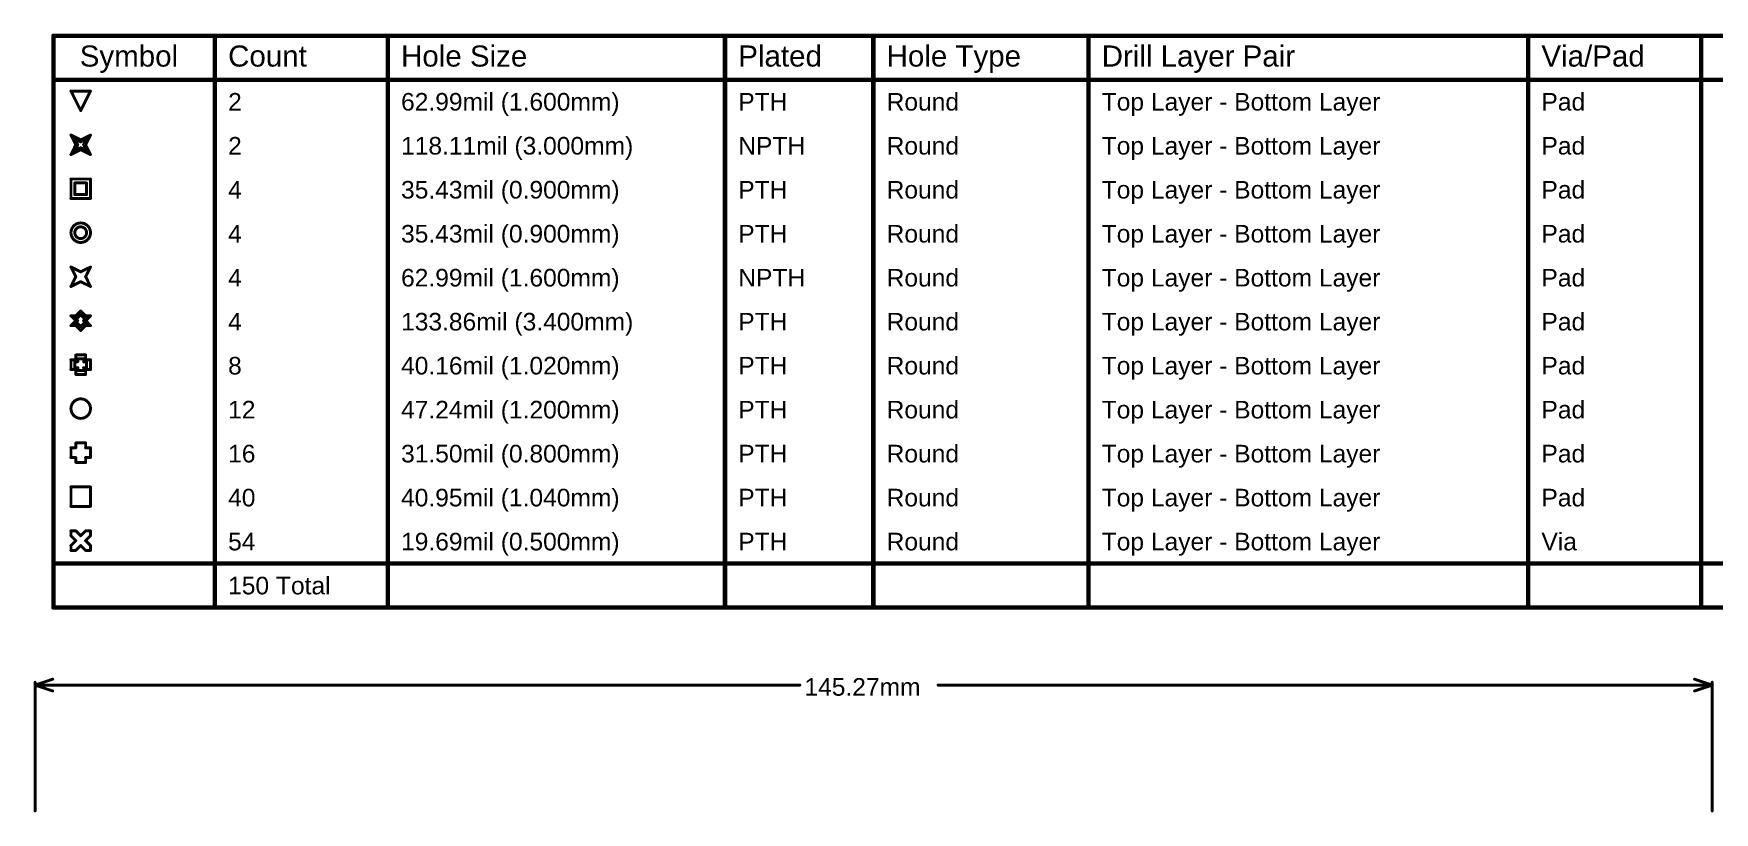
# Model space of a CAD drawing. Header units: inches. Extents: x 0 to 289, y 0 to 168.
# Drawn here: x -0.1 to 145.5, y 100.3 to 167.7 of the extents above; entities that cross this region are included whole.
import ezdxf

# ---------------------------------------------------------------- set-up
doc = ezdxf.new("R2010")
doc.units = ezdxf.units.IN
doc.layers.add('Dimension', color=6, linetype='Continuous')
doc.layers.add('Drill Drawing', color=1, linetype='Continuous')
doc.styles.add('Arial', font='', dxfattribs={"height": 0.2})
doc.styles.get('Arial').set_extended_font_data('Arial')

msp = doc.modelspace()

# ---------------------------------------------------------------- linework, layer by layer
at = {"layer": 'Dimension', "const_width": 0.254}
for points in [[(0, 111.28), (1.52, 111.79)], [(0, 100.38), (0, 111.53)], [(0, 111.28), (1.52, 110.77)], [(0, 111.28), (66.24, 111.28)], [(78.22, 111.28), (145.27, 111.28)], [(143.75, 111.79), (145.27, 111.28)], [(143.75, 110.77), (145.27, 111.28)], [(145.27, 100.38), (145.27, 111.53)]]:
    msp.add_lwpolyline(points, dxfattribs=at)
at = {"layer": 'Dimension', "const_width": 0.127}
for points in [[(-0.06, 111.53, 1), (0.06, 111.53, 1)], [(-0.06, 111.28, 1), (0.06, 111.28, 1)], [(-0.06, 111.28, 1), (0.06, 111.28, 1)], [(-0.06, 111.28, 1), (0.06, 111.28, 1)], [(1.46, 111.79, 1), (1.59, 111.79, 1)], [(1.46, 110.77, 1), (1.59, 110.77, 1)], [(66.17, 111.28, 1), (66.3, 111.28, 1)], [(78.16, 111.28, 1), (78.28, 111.28, 1)], [(143.68, 111.79, 1), (143.81, 111.79, 1)], [(143.68, 110.77, 1), (143.81, 110.77, 1)], [(145.21, 111.53, 1), (145.33, 111.53, 1)], [(145.21, 111.28, 1), (145.33, 111.28, 1)], [(145.21, 111.28, 1), (145.33, 111.28, 1)], [(145.21, 111.28, 1), (145.33, 111.28, 1)], [(-0.06, 100.38, 1), (0.06, 100.38, 1)], [(145.21, 100.38, 1), (145.33, 100.38, 1)]]:
    msp.add_lwpolyline(points, format="xyb", close=True, dxfattribs=at)
at = {"layer": 'Drill Drawing'}
for points, const_width in [([(1.59, 167.53), (288.88, 167.53)], 0.381), ([(1.59, 118), (1.59, 167.53)], 0.381), ([(15.58, 118), (15.58, 167.53)], 0.381), ([(30.56, 118), (30.56, 167.53)], 0.381), ([(59.76, 118), (59.76, 167.53)], 0.381), ([(72.61, 118), (72.61, 167.53)], 0.381), ([(91.25, 118), (91.25, 167.53)], 0.381), ([(129.34, 118), (129.34, 167.53)], 0.381), ([(144.32, 118), (144.32, 167.53)], 0.381), ([(1.59, 163.72), (288.88, 163.72)], 0.381), ([(3.11, 162.74), (4.8, 162.74)], 0.254), ([(3.11, 162.74), (3.95, 161.05)], 0.254), ([(3.95, 161.05), (4.8, 162.74)], 0.254), ([(3.11, 158.93), (3.95, 158.51)], 0.254), ([(3.11, 158.93), (3.53, 158.09)], 0.254), ([(3.44, 158.59), (3.95, 158.34)], 0.254), ([(3.44, 158.59), (3.7, 158.09)], 0.254), ([(3.95, 158.51), (4.8, 158.93)], 0.254), ([(3.95, 158.34), (4.46, 158.59)], 0.254), ([(4.21, 158.09), (4.46, 158.59)], 0.254), ([(4.38, 158.09), (4.8, 158.93)], 0.254), ([(3.11, 157.24), (3.53, 158.09)], 0.254), ([(3.11, 157.24), (3.95, 157.66)], 0.254), ([(3.44, 157.58), (3.7, 158.09)], 0.254), ([(3.44, 157.58), (3.95, 157.83)], 0.254), ([(3.95, 157.83), (4.46, 157.58)], 0.254), ([(3.95, 157.66), (4.8, 157.24)], 0.254), ([(4.21, 158.09), (4.46, 157.58)], 0.254), ([(4.38, 158.09), (4.8, 157.24)], 0.254), ([(3.11, 155.12), (4.8, 155.12)], 0.254), ([(3.11, 153.43), (3.11, 155.12)], 0.254), ([(3.44, 154.78), (4.46, 154.78)], 0.254), ([(3.44, 153.77), (3.44, 154.78)], 0.254), ([(4.46, 153.77), (4.46, 154.78)], 0.254), ([(4.8, 153.43), (4.8, 155.12)], 0.254), ([(3.11, 153.43), (4.8, 153.43)], 0.254), ([(3.44, 153.77), (4.46, 153.77)], 0.254), ([(3.11, 147.5), (3.95, 147.08)], 0.254), ([(3.11, 147.5), (3.53, 146.66)], 0.254), ([(3.95, 147.08), (4.8, 147.5)], 0.254), ([(4.38, 146.66), (4.8, 147.5)], 0.254), ([(3.11, 145.81), (3.53, 146.66)], 0.254), ([(3.11, 145.81), (3.95, 146.23)], 0.254), ([(3.95, 146.23), (4.8, 145.81)], 0.254), ([(4.38, 146.66), (4.8, 145.81)], 0.254), ([(3.11, 143.27), (3.53, 142.85)], 0.254), ([(3.11, 143.27), (3.53, 143.27)], 0.254), ([(3.11, 142.42), (3.53, 142.85)], 0.254), ([(3.44, 143.1), (3.7, 142.85)], 0.254), ([(3.44, 143.1), (3.7, 143.1)], 0.254), ([(3.44, 142.59), (3.7, 142.85)], 0.254), ([(3.44, 142.59), (3.7, 142.59)], 0.254), ([(3.53, 143.27), (3.95, 143.69)], 0.254), ([(3.7, 143.1), (3.95, 143.35)], 0.254), ([(3.7, 142.59), (3.95, 142.34)], 0.254), ([(3.95, 143.69), (4.38, 143.27)], 0.254), ([(3.95, 143.35), (4.21, 143.1)], 0.254), ([(3.95, 142.34), (4.21, 142.59)], 0.254), ([(4.21, 143.1), (4.46, 143.1)], 0.254), ([(4.21, 142.85), (4.46, 143.1)], 0.254), ([(4.21, 142.85), (4.46, 142.59)], 0.254), ([(4.21, 142.59), (4.46, 142.59)], 0.254), ([(4.38, 143.27), (4.8, 143.27)], 0.254), ([(4.38, 142.85), (4.8, 143.27)], 0.254), ([(4.38, 142.85), (4.8, 142.42)], 0.254), ([(3.11, 142.42), (3.53, 142.42)], 0.254), ([(3.53, 142.42), (3.95, 142)], 0.254), ([(3.95, 142), (4.38, 142.42)], 0.254), ([(4.38, 142.42), (4.8, 142.42)], 0.254), ([(3.53, 139.46), (3.53, 139.88)], 0.254), ([(3.53, 139.88), (4.38, 139.88)], 0.254), ([(4.38, 139.46), (4.38, 139.88)], 0.254), ([(3.11, 138.61), (3.11, 139.46)], 0.254), ([(3.11, 139.46), (3.53, 139.46)], 0.254), ([(3.11, 138.61), (3.53, 138.61)], 0.254), ([(3.44, 138.78), (3.44, 139.29)], 0.254), ([(3.44, 139.29), (3.7, 139.29)], 0.254), ([(3.44, 138.78), (3.7, 138.78)], 0.254), ([(3.53, 138.19), (3.53, 138.61)], 0.254), ([(3.53, 138.19), (4.38, 138.19)], 0.254), ([(3.7, 139.29), (3.7, 139.54)], 0.254), ([(3.7, 139.54), (4.21, 139.54)], 0.254), ([(3.7, 138.53), (3.7, 138.78)], 0.254), ([(3.7, 138.53), (4.21, 138.53)], 0.254), ([(4.21, 139.29), (4.21, 139.54)], 0.254), ([(4.21, 139.29), (4.46, 139.29)], 0.254), ([(4.21, 138.78), (4.46, 138.78)], 0.254), ([(4.21, 138.53), (4.21, 138.78)], 0.254), ([(4.38, 139.46), (4.8, 139.46)], 0.254), ([(4.38, 138.61), (4.8, 138.61)], 0.254), ([(4.38, 138.19), (4.38, 138.61)], 0.254), ([(4.46, 138.78), (4.46, 139.29)], 0.254), ([(4.8, 138.61), (4.8, 139.46)], 0.254), ([(3.11, 130.99), (3.11, 131.84)], 0.254), ([(3.11, 131.84), (3.53, 131.84)], 0.254), ([(3.11, 130.99), (3.53, 130.99)], 0.254), ([(3.53, 131.84), (3.53, 132.26)], 0.254), ([(3.53, 132.26), (4.38, 132.26)], 0.254), ([(3.53, 130.57), (3.53, 130.99)], 0.254), ([(4.38, 131.84), (4.38, 132.26)], 0.254), ([(4.38, 131.84), (4.8, 131.84)], 0.254), ([(4.38, 130.99), (4.8, 130.99)], 0.254), ([(4.38, 130.57), (4.38, 130.99)], 0.254), ([(4.8, 130.99), (4.8, 131.84)], 0.254), ([(3.53, 130.57), (4.38, 130.57)], 0.254), ([(3.11, 128.45), (4.8, 128.45)], 0.254), ([(3.11, 126.76), (3.11, 128.45)], 0.254), ([(4.8, 126.76), (4.8, 128.45)], 0.254), ([(3.11, 126.76), (4.8, 126.76)], 0.254), ([(3.11, 124.22), (3.11, 124.64)], 0.254), ([(3.11, 124.64), (3.53, 124.64)], 0.254), ([(3.11, 124.22), (3.53, 123.8)], 0.254), ([(3.11, 123.37), (3.53, 123.8)], 0.254), ([(3.53, 124.64), (3.95, 124.22)], 0.254), ([(3.95, 124.22), (4.38, 124.64)], 0.254), ([(4.38, 124.64), (4.8, 124.64)], 0.254), ([(4.38, 123.8), (4.8, 124.22)], 0.254), ([(4.38, 123.8), (4.8, 123.37)], 0.254), ([(4.8, 124.22), (4.8, 124.64)], 0.254), ([(3.11, 122.95), (3.11, 123.37)], 0.254), ([(3.11, 122.95), (3.53, 122.95)], 0.254), ([(3.53, 122.95), (3.95, 123.37)], 0.254), ([(3.95, 123.37), (4.38, 122.95)], 0.254), ([(4.38, 122.95), (4.8, 122.95)], 0.254), ([(4.8, 122.95), (4.8, 123.37)], 0.254), ([(1.59, 121.81), (288.88, 121.81)], 0.381), ([(1.59, 118), (288.88, 118)], 0.381)]:
    msp.add_lwpolyline(points, dxfattribs=dict(at, const_width=const_width))
for points, const_width in [([(1.49, 167.53, 1), (1.68, 167.53, 1)], 0.191), ([(1.49, 167.53, 1), (1.68, 167.53, 1)], 0.191), ([(15.48, 167.53, 1), (15.67, 167.53, 1)], 0.191), ([(30.47, 167.53, 1), (30.66, 167.53, 1)], 0.191), ([(59.67, 167.53, 1), (59.86, 167.53, 1)], 0.191), ([(72.52, 167.53, 1), (72.71, 167.53, 1)], 0.191), ([(91.16, 167.53, 1), (91.35, 167.53, 1)], 0.191), ([(129.24, 167.53, 1), (129.43, 167.53, 1)], 0.191), ([(144.23, 167.53, 1), (144.42, 167.53, 1)], 0.191), ([(1.49, 163.72, 1), (1.68, 163.72, 1)], 0.191), ([(3.04, 162.74, 1), (3.17, 162.74, 1)], 0.127), ([(3.04, 162.74, 1), (3.17, 162.74, 1)], 0.127), ([(4.74, 162.74, 1), (4.86, 162.74, 1)], 0.127), ([(4.74, 162.74, 1), (4.86, 162.74, 1)], 0.127), ([(3.89, 161.05, 1), (4.02, 161.05, 1)], 0.127), ([(3.89, 161.05, 1), (4.02, 161.05, 1)], 0.127), ([(3.04, 158.93, 1), (3.17, 158.93, 1)], 0.127), ([(3.04, 158.93, 1), (3.17, 158.93, 1)], 0.127), ([(3.38, 158.59, 1), (3.51, 158.59, 1)], 0.127), ([(3.38, 158.59, 1), (3.51, 158.59, 1)], 0.127), ([(4.4, 158.59, 1), (4.52, 158.59, 1)], 0.127), ([(4.4, 158.59, 1), (4.52, 158.59, 1)], 0.127), ([(4.74, 158.93, 1), (4.86, 158.93, 1)], 0.127), ([(4.74, 158.93, 1), (4.86, 158.93, 1)], 0.127), ([(3.04, 157.24, 1), (3.17, 157.24, 1)], 0.127), ([(3.04, 157.24, 1), (3.17, 157.24, 1)], 0.127), ([(3.38, 157.58, 1), (3.51, 157.58, 1)], 0.127), ([(3.38, 157.58, 1), (3.51, 157.58, 1)], 0.127), ([(3.47, 158.09, 1), (3.59, 158.09, 1)], 0.127), ([(3.47, 158.09, 1), (3.59, 158.09, 1)], 0.127), ([(3.64, 158.09, 1), (3.76, 158.09, 1)], 0.127), ([(3.64, 158.09, 1), (3.76, 158.09, 1)], 0.127), ([(3.89, 158.51, 1), (4.02, 158.51, 1)], 0.127), ([(3.89, 158.51, 1), (4.02, 158.51, 1)], 0.127), ([(3.89, 158.34, 1), (4.02, 158.34, 1)], 0.127), ([(3.89, 158.34, 1), (4.02, 158.34, 1)], 0.127), ([(3.89, 157.83, 1), (4.02, 157.83, 1)], 0.127), ([(3.89, 157.83, 1), (4.02, 157.83, 1)], 0.127), ([(3.89, 157.66, 1), (4.02, 157.66, 1)], 0.127), ([(3.89, 157.66, 1), (4.02, 157.66, 1)], 0.127), ([(4.14, 158.09, 1), (4.27, 158.09, 1)], 0.127), ([(4.14, 158.09, 1), (4.27, 158.09, 1)], 0.127), ([(4.31, 158.09, 1), (4.44, 158.09, 1)], 0.127), ([(4.31, 158.09, 1), (4.44, 158.09, 1)], 0.127), ([(4.4, 157.58, 1), (4.52, 157.58, 1)], 0.127), ([(4.4, 157.58, 1), (4.52, 157.58, 1)], 0.127), ([(4.74, 157.24, 1), (4.86, 157.24, 1)], 0.127), ([(4.74, 157.24, 1), (4.86, 157.24, 1)], 0.127), ([(3.04, 155.12, 1), (3.17, 155.12, 1)], 0.127), ([(3.04, 155.12, 1), (3.17, 155.12, 1)], 0.127), ([(3.38, 154.78, 1), (3.51, 154.78, 1)], 0.127), ([(3.38, 154.78, 1), (3.51, 154.78, 1)], 0.127), ([(4.4, 154.78, 1), (4.52, 154.78, 1)], 0.127), ([(4.4, 154.78, 1), (4.52, 154.78, 1)], 0.127), ([(4.74, 155.12, 1), (4.86, 155.12, 1)], 0.127), ([(4.74, 155.12, 1), (4.86, 155.12, 1)], 0.127), ([(3.04, 153.43, 1), (3.17, 153.43, 1)], 0.127), ([(3.04, 153.43, 1), (3.17, 153.43, 1)], 0.127), ([(3.38, 153.77, 1), (3.51, 153.77, 1)], 0.127), ([(3.38, 153.77, 1), (3.51, 153.77, 1)], 0.127), ([(4.4, 153.77, 1), (4.52, 153.77, 1)], 0.127), ([(4.4, 153.77, 1), (4.52, 153.77, 1)], 0.127), ([(4.74, 153.43, 1), (4.86, 153.43, 1)], 0.127), ([(4.74, 153.43, 1), (4.86, 153.43, 1)], 0.127), ([(4.8, 150.47, 1), (3.11, 150.47, 1)], 0.254), ([(3.04, 150.47, 1), (3.17, 150.47, 1)], 0.127), ([(4.46, 150.47, 1), (3.44, 150.47, 1)], 0.254), ([(3.38, 150.47, 1), (3.51, 150.47, 1)], 0.127), ([(4.4, 150.47, 1), (4.52, 150.47, 1)], 0.127), ([(4.74, 150.47, 1), (4.86, 150.47, 1)], 0.127), ([(3.04, 147.5, 1), (3.17, 147.5, 1)], 0.127), ([(3.04, 147.5, 1), (3.17, 147.5, 1)], 0.127), ([(3.89, 147.08, 1), (4.02, 147.08, 1)], 0.127), ([(3.89, 147.08, 1), (4.02, 147.08, 1)], 0.127), ([(4.74, 147.5, 1), (4.86, 147.5, 1)], 0.127), ([(4.74, 147.5, 1), (4.86, 147.5, 1)], 0.127), ([(3.04, 145.81, 1), (3.17, 145.81, 1)], 0.127), ([(3.04, 145.81, 1), (3.17, 145.81, 1)], 0.127), ([(3.47, 146.66, 1), (3.59, 146.66, 1)], 0.127), ([(3.47, 146.66, 1), (3.59, 146.66, 1)], 0.127), ([(3.89, 146.23, 1), (4.02, 146.23, 1)], 0.127), ([(3.89, 146.23, 1), (4.02, 146.23, 1)], 0.127), ([(4.31, 146.66, 1), (4.44, 146.66, 1)], 0.127), ([(4.31, 146.66, 1), (4.44, 146.66, 1)], 0.127), ([(4.74, 145.81, 1), (4.86, 145.81, 1)], 0.127), ([(4.74, 145.81, 1), (4.86, 145.81, 1)], 0.127), ([(3.04, 143.27, 1), (3.17, 143.27, 1)], 0.127), ([(3.04, 143.27, 1), (3.17, 143.27, 1)], 0.127), ([(3.38, 143.1, 1), (3.51, 143.1, 1)], 0.127), ([(3.38, 143.1, 1), (3.51, 143.1, 1)], 0.127), ([(3.38, 142.59, 1), (3.51, 142.59, 1)], 0.127), ([(3.38, 142.59, 1), (3.51, 142.59, 1)], 0.127), ([(3.47, 143.27, 1), (3.59, 143.27, 1)], 0.127), ([(3.47, 143.27, 1), (3.59, 143.27, 1)], 0.127), ([(3.47, 142.85, 1), (3.59, 142.85, 1)], 0.127), ([(3.47, 142.85, 1), (3.59, 142.85, 1)], 0.127), ([(3.64, 143.1, 1), (3.76, 143.1, 1)], 0.127), ([(3.64, 143.1, 1), (3.76, 143.1, 1)], 0.127), ([(3.64, 142.85, 1), (3.76, 142.85, 1)], 0.127), ([(3.64, 142.85, 1), (3.76, 142.85, 1)], 0.127), ([(3.64, 142.59, 1), (3.76, 142.59, 1)], 0.127), ([(3.64, 142.59, 1), (3.76, 142.59, 1)], 0.127), ([(3.89, 143.69, 1), (4.02, 143.69, 1)], 0.127), ([(3.89, 143.69, 1), (4.02, 143.69, 1)], 0.127), ([(3.89, 143.35, 1), (4.02, 143.35, 1)], 0.127), ([(3.89, 143.35, 1), (4.02, 143.35, 1)], 0.127), ([(4.14, 143.1, 1), (4.27, 143.1, 1)], 0.127), ([(4.14, 143.1, 1), (4.27, 143.1, 1)], 0.127), ([(4.14, 142.85, 1), (4.27, 142.85, 1)], 0.127), ([(4.14, 142.85, 1), (4.27, 142.85, 1)], 0.127), ([(4.14, 142.59, 1), (4.27, 142.59, 1)], 0.127), ([(4.14, 142.59, 1), (4.27, 142.59, 1)], 0.127), ([(4.31, 143.27, 1), (4.44, 143.27, 1)], 0.127), ([(4.31, 143.27, 1), (4.44, 143.27, 1)], 0.127), ([(4.31, 142.85, 1), (4.44, 142.85, 1)], 0.127), ([(4.31, 142.85, 1), (4.44, 142.85, 1)], 0.127), ([(4.4, 143.1, 1), (4.52, 143.1, 1)], 0.127), ([(4.4, 143.1, 1), (4.52, 143.1, 1)], 0.127), ([(4.4, 142.59, 1), (4.52, 142.59, 1)], 0.127), ([(4.4, 142.59, 1), (4.52, 142.59, 1)], 0.127), ([(4.74, 143.27, 1), (4.86, 143.27, 1)], 0.127), ([(4.74, 143.27, 1), (4.86, 143.27, 1)], 0.127), ([(3.04, 142.42, 1), (3.17, 142.42, 1)], 0.127), ([(3.04, 142.42, 1), (3.17, 142.42, 1)], 0.127), ([(3.47, 142.42, 1), (3.59, 142.42, 1)], 0.127), ([(3.47, 142.42, 1), (3.59, 142.42, 1)], 0.127), ([(3.89, 142.34, 1), (4.02, 142.34, 1)], 0.127), ([(3.89, 142.34, 1), (4.02, 142.34, 1)], 0.127), ([(3.89, 142, 1), (4.02, 142, 1)], 0.127), ([(3.89, 142, 1), (4.02, 142, 1)], 0.127), ([(4.31, 142.42, 1), (4.44, 142.42, 1)], 0.127), ([(4.31, 142.42, 1), (4.44, 142.42, 1)], 0.127), ([(4.74, 142.42, 1), (4.86, 142.42, 1)], 0.127), ([(4.74, 142.42, 1), (4.86, 142.42, 1)], 0.127), ([(3.47, 139.88, 1), (3.59, 139.88, 1)], 0.127), ([(3.47, 139.88, 1), (3.59, 139.88, 1)], 0.127), ([(4.31, 139.88, 1), (4.44, 139.88, 1)], 0.127), ([(4.31, 139.88, 1), (4.44, 139.88, 1)], 0.127), ([(3.04, 139.46, 1), (3.17, 139.46, 1)], 0.127), ([(3.04, 139.46, 1), (3.17, 139.46, 1)], 0.127), ([(3.04, 138.61, 1), (3.17, 138.61, 1)], 0.127), ([(3.04, 138.61, 1), (3.17, 138.61, 1)], 0.127), ([(3.38, 139.29, 1), (3.51, 139.29, 1)], 0.127), ([(3.38, 139.29, 1), (3.51, 139.29, 1)], 0.127), ([(3.38, 138.78, 1), (3.51, 138.78, 1)], 0.127), ([(3.38, 138.78, 1), (3.51, 138.78, 1)], 0.127), ([(3.47, 139.46, 1), (3.59, 139.46, 1)], 0.127), ([(3.47, 139.46, 1), (3.59, 139.46, 1)], 0.127), ([(3.47, 138.61, 1), (3.59, 138.61, 1)], 0.127), ([(3.47, 138.61, 1), (3.59, 138.61, 1)], 0.127), ([(3.47, 138.19, 1), (3.59, 138.19, 1)], 0.127), ([(3.47, 138.19, 1), (3.59, 138.19, 1)], 0.127), ([(3.64, 139.54, 1), (3.76, 139.54, 1)], 0.127), ([(3.64, 139.54, 1), (3.76, 139.54, 1)], 0.127), ([(3.64, 139.29, 1), (3.76, 139.29, 1)], 0.127), ([(3.64, 139.29, 1), (3.76, 139.29, 1)], 0.127), ([(3.64, 138.78, 1), (3.76, 138.78, 1)], 0.127), ([(3.64, 138.78, 1), (3.76, 138.78, 1)], 0.127), ([(3.64, 138.53, 1), (3.76, 138.53, 1)], 0.127), ([(3.64, 138.53, 1), (3.76, 138.53, 1)], 0.127), ([(4.14, 139.54, 1), (4.27, 139.54, 1)], 0.127), ([(4.14, 139.54, 1), (4.27, 139.54, 1)], 0.127), ([(4.14, 139.29, 1), (4.27, 139.29, 1)], 0.127), ([(4.14, 139.29, 1), (4.27, 139.29, 1)], 0.127), ([(4.14, 138.78, 1), (4.27, 138.78, 1)], 0.127), ([(4.14, 138.78, 1), (4.27, 138.78, 1)], 0.127), ([(4.14, 138.53, 1), (4.27, 138.53, 1)], 0.127), ([(4.14, 138.53, 1), (4.27, 138.53, 1)], 0.127), ([(4.31, 139.46, 1), (4.44, 139.46, 1)], 0.127), ([(4.31, 139.46, 1), (4.44, 139.46, 1)], 0.127), ([(4.31, 138.61, 1), (4.44, 138.61, 1)], 0.127), ([(4.31, 138.61, 1), (4.44, 138.61, 1)], 0.127), ([(4.31, 138.19, 1), (4.44, 138.19, 1)], 0.127), ([(4.31, 138.19, 1), (4.44, 138.19, 1)], 0.127), ([(4.4, 139.29, 1), (4.52, 139.29, 1)], 0.127), ([(4.4, 139.29, 1), (4.52, 139.29, 1)], 0.127), ([(4.4, 138.78, 1), (4.52, 138.78, 1)], 0.127), ([(4.4, 138.78, 1), (4.52, 138.78, 1)], 0.127), ([(4.74, 139.46, 1), (4.86, 139.46, 1)], 0.127), ([(4.74, 139.46, 1), (4.86, 139.46, 1)], 0.127), ([(4.74, 138.61, 1), (4.86, 138.61, 1)], 0.127), ([(4.74, 138.61, 1), (4.86, 138.61, 1)], 0.127), ([(4.8, 135.23, 1), (3.11, 135.23, 1)], 0.254), ([(3.04, 135.23, 1), (3.17, 135.23, 1)], 0.127), ([(4.74, 135.23, 1), (4.86, 135.23, 1)], 0.127), ([(3.04, 131.84, 1), (3.17, 131.84, 1)], 0.127), ([(3.04, 131.84, 1), (3.17, 131.84, 1)], 0.127), ([(3.04, 130.99, 1), (3.17, 130.99, 1)], 0.127), ([(3.04, 130.99, 1), (3.17, 130.99, 1)], 0.127), ([(3.47, 132.26, 1), (3.59, 132.26, 1)], 0.127), ([(3.47, 132.26, 1), (3.59, 132.26, 1)], 0.127), ([(3.47, 131.84, 1), (3.59, 131.84, 1)], 0.127), ([(3.47, 131.84, 1), (3.59, 131.84, 1)], 0.127), ([(3.47, 130.99, 1), (3.59, 130.99, 1)], 0.127), ([(3.47, 130.99, 1), (3.59, 130.99, 1)], 0.127), ([(4.31, 132.26, 1), (4.44, 132.26, 1)], 0.127), ([(4.31, 132.26, 1), (4.44, 132.26, 1)], 0.127), ([(4.31, 131.84, 1), (4.44, 131.84, 1)], 0.127), ([(4.31, 131.84, 1), (4.44, 131.84, 1)], 0.127), ([(4.31, 130.99, 1), (4.44, 130.99, 1)], 0.127), ([(4.31, 130.99, 1), (4.44, 130.99, 1)], 0.127), ([(4.74, 131.84, 1), (4.86, 131.84, 1)], 0.127), ([(4.74, 131.84, 1), (4.86, 131.84, 1)], 0.127), ([(4.74, 130.99, 1), (4.86, 130.99, 1)], 0.127), ([(4.74, 130.99, 1), (4.86, 130.99, 1)], 0.127), ([(3.47, 130.57, 1), (3.59, 130.57, 1)], 0.127), ([(3.47, 130.57, 1), (3.59, 130.57, 1)], 0.127), ([(4.31, 130.57, 1), (4.44, 130.57, 1)], 0.127), ([(4.31, 130.57, 1), (4.44, 130.57, 1)], 0.127), ([(3.04, 128.45, 1), (3.17, 128.45, 1)], 0.127), ([(3.04, 128.45, 1), (3.17, 128.45, 1)], 0.127), ([(4.74, 128.45, 1), (4.86, 128.45, 1)], 0.127), ([(4.74, 128.45, 1), (4.86, 128.45, 1)], 0.127), ([(3.04, 126.76, 1), (3.17, 126.76, 1)], 0.127), ([(3.04, 126.76, 1), (3.17, 126.76, 1)], 0.127), ([(4.74, 126.76, 1), (4.86, 126.76, 1)], 0.127), ([(4.74, 126.76, 1), (4.86, 126.76, 1)], 0.127), ([(3.04, 124.64, 1), (3.17, 124.64, 1)], 0.127), ([(3.04, 124.64, 1), (3.17, 124.64, 1)], 0.127), ([(3.04, 124.22, 1), (3.17, 124.22, 1)], 0.127), ([(3.04, 124.22, 1), (3.17, 124.22, 1)], 0.127), ([(3.47, 124.64, 1), (3.59, 124.64, 1)], 0.127), ([(3.47, 124.64, 1), (3.59, 124.64, 1)], 0.127), ([(3.47, 123.8, 1), (3.59, 123.8, 1)], 0.127), ([(3.47, 123.8, 1), (3.59, 123.8, 1)], 0.127), ([(3.89, 124.22, 1), (4.02, 124.22, 1)], 0.127), ([(3.89, 124.22, 1), (4.02, 124.22, 1)], 0.127), ([(4.31, 124.64, 1), (4.44, 124.64, 1)], 0.127), ([(4.31, 124.64, 1), (4.44, 124.64, 1)], 0.127), ([(4.31, 123.8, 1), (4.44, 123.8, 1)], 0.127), ([(4.31, 123.8, 1), (4.44, 123.8, 1)], 0.127), ([(4.74, 124.64, 1), (4.86, 124.64, 1)], 0.127), ([(4.74, 124.64, 1), (4.86, 124.64, 1)], 0.127), ([(4.74, 124.22, 1), (4.86, 124.22, 1)], 0.127), ([(4.74, 124.22, 1), (4.86, 124.22, 1)], 0.127), ([(3.04, 123.37, 1), (3.17, 123.37, 1)], 0.127), ([(3.04, 123.37, 1), (3.17, 123.37, 1)], 0.127), ([(3.04, 122.95, 1), (3.17, 122.95, 1)], 0.127), ([(3.04, 122.95, 1), (3.17, 122.95, 1)], 0.127), ([(3.47, 122.95, 1), (3.59, 122.95, 1)], 0.127), ([(3.47, 122.95, 1), (3.59, 122.95, 1)], 0.127), ([(3.89, 123.37, 1), (4.02, 123.37, 1)], 0.127), ([(3.89, 123.37, 1), (4.02, 123.37, 1)], 0.127), ([(4.31, 122.95, 1), (4.44, 122.95, 1)], 0.127), ([(4.31, 122.95, 1), (4.44, 122.95, 1)], 0.127), ([(4.74, 123.37, 1), (4.86, 123.37, 1)], 0.127), ([(4.74, 123.37, 1), (4.86, 123.37, 1)], 0.127), ([(4.74, 122.95, 1), (4.86, 122.95, 1)], 0.127), ([(4.74, 122.95, 1), (4.86, 122.95, 1)], 0.127), ([(1.49, 121.81, 1), (1.68, 121.81, 1)], 0.191), ([(1.49, 118, 1), (1.68, 118, 1)], 0.191), ([(1.49, 118, 1), (1.68, 118, 1)], 0.191), ([(15.48, 118, 1), (15.67, 118, 1)], 0.191), ([(30.47, 118, 1), (30.66, 118, 1)], 0.191), ([(59.67, 118, 1), (59.86, 118, 1)], 0.191), ([(72.52, 118, 1), (72.71, 118, 1)], 0.191), ([(91.16, 118, 1), (91.35, 118, 1)], 0.191), ([(129.24, 118, 1), (129.43, 118, 1)], 0.191), ([(144.23, 118, 1), (144.42, 118, 1)], 0.191)]:
    msp.add_lwpolyline(points, format="xyb", close=True, dxfattribs=dict(at, const_width=const_width))

# ---------------------------------------------------------------- texts
at = {"layer": 'Dimension', "style": 'Arial'}
msp.add_text('145.27mm', height=1.524, dxfattribs=at).set_placement((66.64, 110.36))
at = {"layer": 'Drill Drawing', "style": 'Arial'}
for s, height, p in [('Symbol', 1.829, (3.87, 164.86)), ('Count', 1.829, (16.72, 164.86)), ('Hole Size', 1.829, (31.7, 164.86)), ('Plated', 1.829, (60.91, 164.86)), ('Hole Type', 1.829, (73.76, 164.86)), ('Drill Layer Pair', 1.8288, (92.39, 164.86)), ('Via/Pad', 1.829, (130.48, 164.86)), ('2', 1.52, (16.72, 161.05)), ('62.99mil (1.600mm)', 1.524, (31.7, 161.05)), ('PTH', 1.524, (60.91, 161.05)), ('Round', 1.524, (73.76, 161.05)), ('Top Layer - Bottom Layer', 1.524, (92.39, 161.05)), ('Pad', 1.524, (130.48, 161.05)), ('2', 1.52, (16.72, 157.24)), ('118.11mil (3.000mm)', 1.524, (31.7, 157.24)), ('NPTH', 1.524, (60.91, 157.24)), ('Round', 1.524, (73.76, 157.24)), ('Top Layer - Bottom Layer', 1.524, (92.39, 157.24)), ('Pad', 1.524, (130.48, 157.24)), ('4', 1.52, (16.72, 153.43)), ('35.43mil (0.900mm)', 1.524, (31.7, 153.43)), ('PTH', 1.524, (60.91, 153.43)), ('Round', 1.524, (73.76, 153.43)), ('Top Layer - Bottom Layer', 1.524, (92.39, 153.43)), ('Pad', 1.524, (130.48, 153.43)), ('4', 1.52, (16.72, 149.62)), ('35.43mil (0.900mm)', 1.524, (31.7, 149.62)), ('PTH', 1.524, (60.91, 149.62)), ('Round', 1.524, (73.76, 149.62)), ('Top Layer - Bottom Layer', 1.524, (92.39, 149.62)), ('Pad', 1.524, (130.48, 149.62)), ('4', 1.52, (16.72, 145.81)), ('62.99mil (1.600mm)', 1.524, (31.7, 145.81)), ('NPTH', 1.524, (60.91, 145.81)), ('Round', 1.524, (73.76, 145.81)), ('Top Layer - Bottom Layer', 1.524, (92.39, 145.81)), ('Pad', 1.524, (130.48, 145.81)), ('4', 1.52, (16.72, 142)), ('133.86mil (3.400mm)', 1.524, (31.7, 142)), ('PTH', 1.524, (60.91, 142)), ('Round', 1.524, (73.76, 142)), ('Top Layer - Bottom Layer', 1.524, (92.39, 142)), ('Pad', 1.524, (130.48, 142)), ('40.16mil (1.020mm)', 1.524, (31.7, 138.19)), ('Round', 1.524, (73.76, 138.19)), ('Pad', 1.524, (130.48, 138.19)), ('8', 1.52, (16.72, 138.19)), ('PTH', 1.524, (60.91, 138.19)), ('Top Layer - Bottom Layer', 1.524, (92.39, 138.19)), ('12', 1.524, (16.72, 134.38)), ('47.24mil (1.200mm)', 1.524, (31.7, 134.38)), ('PTH', 1.524, (60.91, 134.38)), ('Round', 1.524, (73.76, 134.38)), ('Top Layer - Bottom Layer', 1.524, (92.39, 134.38)), ('Pad', 1.524, (130.48, 134.38)), ('16', 1.524, (16.72, 130.57)), ('31.50mil (0.800mm)', 1.524, (31.7, 130.57)), ('PTH', 1.524, (60.91, 130.57)), ('Round', 1.524, (73.76, 130.57)), ('Top Layer - Bottom Layer', 1.524, (92.39, 130.57)), ('Pad', 1.524, (130.48, 130.57)), ('40', 1.524, (16.72, 126.76)), ('40.95mil (1.040mm)', 1.524, (31.7, 126.76)), ('PTH', 1.524, (60.91, 126.76)), ('Round', 1.524, (73.76, 126.76)), ('Top Layer - Bottom Layer', 1.524, (92.39, 126.76)), ('Pad', 1.524, (130.48, 126.76)), ('54', 1.524, (16.72, 122.95)), ('19.69mil (0.500mm)', 1.524, (31.7, 122.95)), ('PTH', 1.524, (60.91, 122.95)), ('Round', 1.524, (73.76, 122.95)), ('Top Layer - Bottom Layer', 1.524, (92.39, 122.95)), ('Via', 1.524, (130.48, 122.95)), ('150 Total', 1.524, (16.72, 119.14))]:
    msp.add_text(s, height=height, dxfattribs=at).set_placement(p)

doc.saveas('drawing.dxf')
